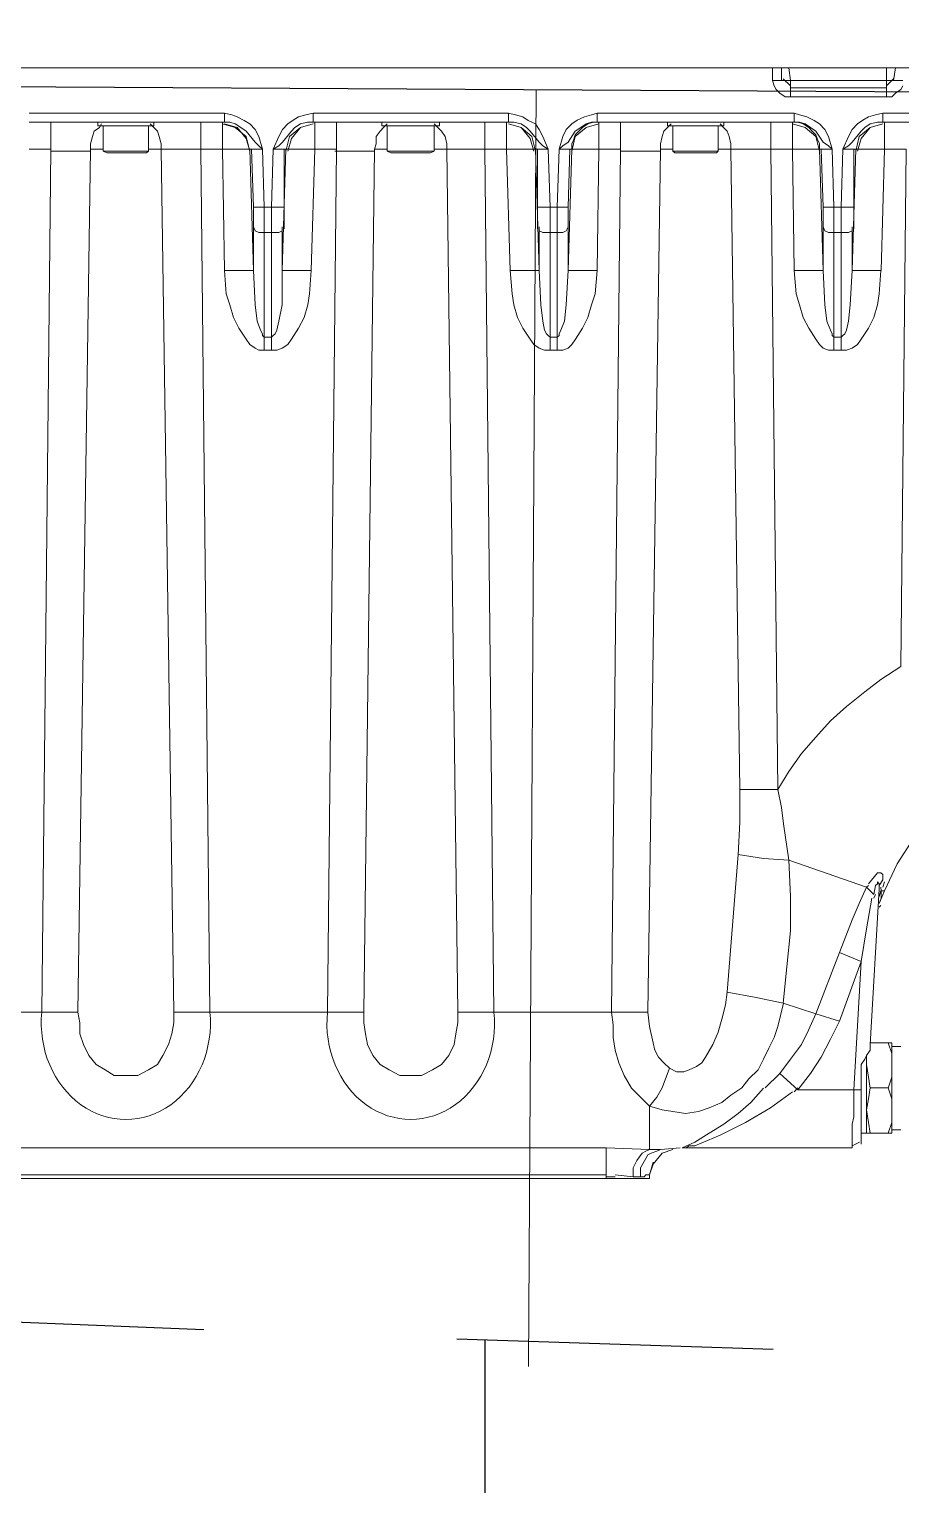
# Model space of a CAD drawing. Header units: inches. Extents: x 11 to 128, y 20 to 108.
# Drawn here: x 31.264 to 31.609, y 81.83 to 82.405 of the extents above; entities that cross this region are included whole.
import ezdxf

# ---------------------------------------------------------------- set-up
doc = ezdxf.new("R2010")
doc.units = ezdxf.units.IN
doc.header["$MEASUREMENT"] = 0
doc.linetypes.add('HIDDEN2', pattern=[0.1875, 0.125, -0.0625])
doc.layers.add('1', color=255, linetype='Continuous')
doc.layers.add('Floor', color=3, linetype='Continuous')
doc.layers.add('Dim', color=6, linetype='Continuous', lineweight=13)

# ---------------------------------------------------------------- blocks, each defined once
blk = doc.blocks.new('5')
at = {"layer": '1', "lineweight": 9}
for p, q in [((226.13977, -22.16637), (226.53352, -22.16637)), ((226.74309, -22.16637), (226.2052, -22.16637)), ((226.53034, -22.1708), (226.53034, -22.16638)), ((226.53351, -22.1708), (226.53351, -22.16638)), ((226.53606, -22.16637), (226.53669, -22.17079)), ((226.57035, -22.16637), (226.57035, -22.17079)), ((226.57352, -22.16637), (226.57288, -22.17079)), ((226.53033, -22.17079), (226.53098, -22.17271)), ((226.53351, -22.1708), (226.53034, -22.1708)), ((226.53098, -22.17271), (226.53162, -22.17398)), ((226.53162, -22.17398), (226.53288, -22.17524)), ((226.53669, -22.1708), (226.53352, -22.1708)), ((226.53415, -22.17018), (226.53669, -22.17271)), ((226.57035, -22.1708), (226.53668, -22.1708)), ((226.57035, -22.17335), (226.53668, -22.17335)), ((226.53669, -22.17651), (226.53669, -22.17079)), ((226.57289, -22.1708), (226.57034, -22.1708)), ((226.57035, -22.17271), (226.57289, -22.17018)), ((226.57035, -22.17079), (226.57035, -22.17651)), ((226.57607, -22.1708), (226.57288, -22.1708)), ((226.57353, -22.17525), (226.57542, -22.17397)), ((226.57542, -22.17397), (226.57607, -22.1727)), ((226.53288, -22.17524), (226.53479, -22.17651)), ((226.53479, -22.17651), (226.53669, -22.17651)), ((226.57035, -22.17651), (226.53668, -22.17651)), ((226.57034, -22.17652), (226.57226, -22.17652)), ((226.57226, -22.17652), (226.57353, -22.17525)), ((226.33791, -22.18224), (226.26933, -22.18224)), ((226.33791, -22.18225), (226.33791, -22.18541)), ((226.33792, -22.18223), (226.34046, -22.18286)), ((226.34046, -22.18286), (226.34236, -22.18351)), ((226.34236, -22.18351), (226.3449, -22.18478)), ((226.3449, -22.18478), (226.3468, -22.18604)), ((226.36204, -22.18477), (226.36015, -22.18603)), ((226.36396, -22.1835), (226.36204, -22.18477)), ((226.36648, -22.18287), (226.36396, -22.1835)), ((226.36903, -22.18224), (226.36648, -22.18287)), ((226.43762, -22.18224), (226.36902, -22.18224)), ((226.36903, -22.18541), (226.36903, -22.18225)), ((226.43762, -22.18225), (226.43762, -22.18541)), ((226.43763, -22.18223), (226.44015, -22.18286)), ((226.44015, -22.18286), (226.44271, -22.18351)), ((226.44271, -22.18351), (226.44461, -22.18478)), ((226.44461, -22.18478), (226.44715, -22.18604)), ((226.46177, -22.18477), (226.45985, -22.18603)), ((226.46429, -22.1835), (226.46177, -22.18477)), ((226.46684, -22.18287), (226.46429, -22.1835)), ((226.46873, -22.18224), (226.46684, -22.18287)), ((226.46873, -22.18541), (226.46873, -22.18225)), ((226.53797, -22.18224), (226.46874, -22.18224)), ((226.53797, -22.18223), (226.53987, -22.18286)), ((226.53797, -22.18225), (226.53797, -22.18541)), ((226.53987, -22.18286), (226.54241, -22.18351)), ((226.54241, -22.18351), (226.54495, -22.18478)), ((226.54495, -22.18478), (226.54685, -22.18604)), ((226.5621, -22.18477), (226.56019, -22.18603)), ((226.564, -22.1835), (226.5621, -22.18477)), ((226.56655, -22.18287), (226.564, -22.1835)), ((226.56909, -22.18224), (226.56655, -22.18287)), ((226.67006, -22.18224), (226.56909, -22.18224)), ((226.56909, -22.18541), (226.56909, -22.18225)), ((226.33791, -22.18541), (226.26933, -22.18541)), ((226.27694, -22.18541), (226.27694, -22.19494)), ((226.29219, -22.18859), (226.29158, -22.19048)), ((226.2941, -22.18732), (226.29219, -22.18859)), ((226.29282, -22.18541), (226.29282, -22.18541)), ((226.29346, -22.18541), (226.29346, -22.18667)), ((226.29346, -22.18541), (226.29346, -22.18541)), ((226.29346, -22.18667), (226.31314, -22.18667)), ((226.29473, -22.18604), (226.2941, -22.18732)), ((226.29536, -22.19557), (226.29536, -22.18667)), ((226.29536, -22.18667), (226.29536, -22.19557)), ((226.31124, -22.19557), (226.31124, -22.18667)), ((226.31124, -22.18667), (226.31124, -22.19557)), ((226.31188, -22.18604), (226.31315, -22.18732)), ((226.31315, -22.18667), (226.31315, -22.18541)), ((226.31315, -22.18541), (226.31315, -22.18541)), ((226.31315, -22.18732), (226.31442, -22.18859)), ((226.31441, -22.18541), (226.31379, -22.18541)), ((226.31442, -22.18859), (226.31505, -22.19048)), ((226.32966, -22.18541), (226.32966, -22.19494)), ((226.33727, -22.18604), (226.34173, -22.18731)), ((226.33728, -22.18541), (226.33728, -22.19494)), ((226.34235, -22.18731), (226.33791, -22.18604)), ((226.33981, -22.18541), (226.33792, -22.18541)), ((226.34171, -22.18604), (226.33981, -22.18541)), ((226.34363, -22.18731), (226.34171, -22.18604)), ((226.34173, -22.18731), (226.34554, -22.19049)), ((226.34554, -22.19112), (226.34235, -22.18731)), ((226.34555, -22.18857), (226.34363, -22.18731)), ((226.3487, -22.19239), (226.34555, -22.18857)), ((226.3468, -22.18604), (226.3487, -22.18794)), ((226.3487, -22.18794), (226.34999, -22.19049)), ((226.35825, -22.18795), (226.35698, -22.19048)), ((226.36015, -22.18603), (226.35825, -22.18795)), ((226.35825, -22.19241), (226.36142, -22.18857)), ((226.36079, -22.19048), (226.36457, -22.18732)), ((226.36142, -22.18857), (226.36269, -22.18731)), ((226.36457, -22.18732), (226.36142, -22.19112)), ((226.36269, -22.18731), (226.36457, -22.18604)), ((226.36457, -22.18604), (226.36713, -22.18541)), ((226.36457, -22.18732), (226.36903, -22.18604)), ((226.36903, -22.18604), (226.36457, -22.18732)), ((226.36713, -22.18541), (226.36903, -22.18541)), ((226.43762, -22.18541), (226.36902, -22.18541)), ((226.36967, -22.18541), (226.36967, -22.19494)), ((226.37729, -22.18541), (226.37729, -22.19494)), ((226.39255, -22.18859), (226.39124, -22.19048)), ((226.39316, -22.18541), (226.39255, -22.18541)), ((226.3938, -22.18732), (226.39255, -22.18859)), ((226.39316, -22.18541), (226.39316, -22.18667)), ((226.39316, -22.18541), (226.39316, -22.18541)), ((226.39316, -22.18667), (226.41348, -22.18667)), ((226.39507, -22.18604), (226.3938, -22.18732)), ((226.39507, -22.19557), (226.39507, -22.18667)), ((226.39507, -22.18667), (226.39507, -22.19557)), ((226.41158, -22.18604), (226.41285, -22.18732)), ((226.41158, -22.19557), (226.41158, -22.18667)), ((226.41158, -22.18667), (226.41158, -22.19557)), ((226.41285, -22.18732), (226.41413, -22.18859)), ((226.41348, -22.18667), (226.41348, -22.18541)), ((226.41348, -22.18541), (226.41348, -22.18541)), ((226.41412, -22.18541), (226.41348, -22.18541)), ((226.41413, -22.18859), (226.4154, -22.19048)), ((226.42936, -22.18541), (226.42936, -22.19494)), ((226.43699, -22.18541), (226.43699, -22.19494)), ((226.44206, -22.18731), (226.43762, -22.18604)), ((226.43762, -22.18604), (226.44206, -22.18731)), ((226.43952, -22.18541), (226.43763, -22.18541)), ((226.44207, -22.18604), (226.43952, -22.18541)), ((226.44525, -22.19112), (226.44206, -22.18731)), ((226.44206, -22.18731), (226.44587, -22.19049)), ((226.44396, -22.18731), (226.44207, -22.18604)), ((226.44525, -22.18857), (226.44396, -22.18731)), ((226.44842, -22.19239), (226.44525, -22.18857)), ((226.44715, -22.18604), (226.44842, -22.18794)), ((226.44842, -22.18794), (226.44968, -22.19049)), ((226.45794, -22.18795), (226.45668, -22.19048)), ((226.45985, -22.18603), (226.45794, -22.18795)), ((226.46112, -22.18857), (226.45858, -22.19241)), ((226.46048, -22.19177), (226.46112, -22.18986)), ((226.46302, -22.18731), (226.46112, -22.18857)), ((226.46493, -22.18732), (226.46112, -22.19048)), ((226.46112, -22.18986), (226.46239, -22.18857)), ((226.46239, -22.18857), (226.46367, -22.18731)), ((226.46494, -22.18604), (226.46302, -22.18731)), ((226.46367, -22.18731), (226.46556, -22.18604)), ((226.46937, -22.18604), (226.46493, -22.18732)), ((226.46684, -22.18541), (226.46494, -22.18604)), ((226.46556, -22.18604), (226.46746, -22.18541)), ((226.46873, -22.18541), (226.46684, -22.18541)), ((226.46746, -22.18541), (226.46873, -22.18541)), ((226.53797, -22.18541), (226.46874, -22.18541)), ((226.46937, -22.18541), (226.46937, -22.19494)), ((226.477, -22.18541), (226.477, -22.19494)), ((226.49224, -22.18859), (226.49161, -22.19048)), ((226.49351, -22.18732), (226.49224, -22.18859)), ((226.49287, -22.18541), (226.49287, -22.18541)), ((226.4935, -22.18541), (226.4935, -22.18667)), ((226.4935, -22.18541), (226.4935, -22.18541)), ((226.4935, -22.18667), (226.5132, -22.18667)), ((226.49478, -22.18604), (226.49351, -22.18732)), ((226.49541, -22.19557), (226.49541, -22.18667)), ((226.49541, -22.18667), (226.49541, -22.19557)), ((226.5113, -22.19557), (226.5113, -22.18667)), ((226.5113, -22.18667), (226.5113, -22.19557)), ((226.51193, -22.18604), (226.5132, -22.18732)), ((226.5132, -22.18732), (226.51447, -22.18859)), ((226.51321, -22.18667), (226.51321, -22.18541)), ((226.51321, -22.18541), (226.51321, -22.18541)), ((226.51447, -22.18541), (226.51384, -22.18541)), ((226.51447, -22.18859), (226.5151, -22.19048)), ((226.52971, -22.18541), (226.52971, -22.19494)), ((226.53733, -22.18541), (226.53733, -22.19494)), ((226.54177, -22.18731), (226.53733, -22.18604)), ((226.53987, -22.18541), (226.53797, -22.18541)), ((226.53797, -22.18541), (226.53924, -22.18541)), ((226.53924, -22.18541), (226.54114, -22.18604)), ((226.54177, -22.18604), (226.53987, -22.18541)), ((226.54114, -22.18604), (226.54306, -22.18731)), ((226.54368, -22.18731), (226.54177, -22.18604)), ((226.54559, -22.19049), (226.54177, -22.18731)), ((226.54306, -22.18731), (226.54433, -22.18857)), ((226.54558, -22.18857), (226.54368, -22.18731)), ((226.54433, -22.18857), (226.54558, -22.18986)), ((226.54812, -22.19239), (226.54558, -22.18857)), ((226.54558, -22.18986), (226.54622, -22.19178)), ((226.54685, -22.18604), (226.54877, -22.18794)), ((226.54877, -22.18794), (226.55004, -22.19049)), ((226.55829, -22.18795), (226.55702, -22.19048)), ((226.56019, -22.18603), (226.55829, -22.18795)), ((226.56146, -22.18857), (226.55829, -22.19241)), ((226.56083, -22.19048), (226.56465, -22.18732)), ((226.56273, -22.18731), (226.56146, -22.18857)), ((226.56465, -22.18732), (226.56146, -22.19112)), ((226.56465, -22.18604), (226.56273, -22.18731)), ((226.56717, -22.18541), (226.56465, -22.18604)), ((226.56465, -22.18732), (226.56909, -22.18604)), ((226.56909, -22.18604), (226.56465, -22.18732)), ((226.56909, -22.18541), (226.56717, -22.18541)), ((226.67006, -22.18541), (226.56909, -22.18541)), ((226.56972, -22.18541), (226.56972, -22.19494)), ((226.27694, -22.19494), (226.26933, -22.19494)), ((226.27694, -22.19493), (226.27377, -22.49781)), ((226.29092, -22.19494), (226.28648, -22.49782)), ((226.29158, -22.19048), (226.29092, -22.19303)), ((226.29092, -22.19303), (226.29092, -22.19493)), ((226.29536, -22.19494), (226.29092, -22.19494)), ((226.31568, -22.19494), (226.31124, -22.19494)), ((226.31505, -22.19048), (226.31569, -22.19303)), ((226.32012, -22.49782), (226.31568, -22.19494)), ((226.31569, -22.19303), (226.31569, -22.19493)), ((226.32966, -22.19494), (226.31569, -22.19494)), ((226.33728, -22.19494), (226.32965, -22.19494)), ((226.33283, -22.49782), (226.32966, -22.19494)), ((226.33791, -22.23746), (226.33727, -22.19494)), ((226.34679, -22.19494), (226.33727, -22.19494)), ((226.34554, -22.19049), (226.34679, -22.19557)), ((226.34679, -22.19557), (226.34554, -22.19112)), ((226.34745, -22.19494), (226.34679, -22.19494)), ((226.34808, -22.23746), (226.34679, -22.19494)), ((226.34808, -22.21526), (226.34745, -22.19494)), ((226.34745, -22.19494), (226.34808, -22.19494)), ((226.34808, -22.19494), (226.34871, -22.19494)), ((226.34999, -22.19368), (226.3487, -22.19239)), ((226.34871, -22.19494), (226.34937, -22.19494)), ((226.34937, -22.19494), (226.35125, -22.19494)), ((226.34999, -22.19049), (226.35124, -22.19494)), ((226.35124, -22.19494), (226.34999, -22.19368)), ((226.35124, -22.19494), (226.35188, -22.21526)), ((226.35505, -22.19494), (226.35442, -22.21526)), ((226.35505, -22.19494), (226.35697, -22.19494)), ((226.35698, -22.19048), (226.35506, -22.19495)), ((226.35506, -22.19494), (226.35698, -22.19367)), ((226.35697, -22.19494), (226.35824, -22.19494)), ((226.35698, -22.19367), (226.35825, -22.19241)), ((226.35824, -22.23746), (226.35951, -22.19494)), ((226.35824, -22.19494), (226.35889, -22.19494)), ((226.35951, -22.19494), (226.35888, -22.19494)), ((226.35888, -22.21526), (226.35888, -22.19494)), ((226.3595, -22.19556), (226.36079, -22.19048)), ((226.35951, -22.19494), (226.36966, -22.19494)), ((226.36142, -22.19112), (226.36015, -22.19556)), ((226.36967, -22.19494), (226.36839, -22.23746)), ((226.37729, -22.19494), (226.36966, -22.19494)), ((226.37729, -22.19493), (226.37412, -22.49781)), ((226.39062, -22.19494), (226.38681, -22.49782)), ((226.39124, -22.19303), (226.39062, -22.19493)), ((226.39507, -22.19494), (226.39062, -22.19494)), ((226.39124, -22.19048), (226.39124, -22.19303)), ((226.41603, -22.19494), (226.41159, -22.19494)), ((226.4154, -22.19048), (226.41602, -22.19303)), ((226.41602, -22.19303), (226.41602, -22.19493)), ((226.42936, -22.19494), (226.41602, -22.19494)), ((226.41984, -22.49782), (226.41603, -22.19494)), ((226.43699, -22.19494), (226.42936, -22.19494)), ((226.43253, -22.49782), (226.42936, -22.19494)), ((226.43826, -22.23746), (226.43699, -22.19494)), ((226.44716, -22.19494), (226.43699, -22.19494)), ((226.44652, -22.19557), (226.44525, -22.19112)), ((226.44587, -22.19049), (226.44716, -22.19557)), ((226.44778, -22.19494), (226.44715, -22.19494)), ((226.44843, -22.23746), (226.44716, -22.19494)), ((226.44778, -22.21526), (226.44778, -22.19494)), ((226.44778, -22.19494), (226.44778, -22.19494)), ((226.44778, -22.19494), (226.44842, -22.19494)), ((226.44968, -22.19368), (226.44842, -22.19239)), ((226.44842, -22.19494), (226.4497, -22.19494)), ((226.44968, -22.19049), (226.45159, -22.19494)), ((226.45159, -22.19494), (226.44968, -22.19368)), ((226.4497, -22.19494), (226.45159, -22.19494)), ((226.45159, -22.19494), (226.45224, -22.21526)), ((226.45542, -22.19494), (226.45477, -22.21526)), ((226.45668, -22.19048), (226.45541, -22.19495)), ((226.45668, -22.19367), (226.45541, -22.19494)), ((226.45541, -22.19494), (226.45731, -22.19494)), ((226.45858, -22.19241), (226.45668, -22.19367)), ((226.45731, -22.19494), (226.45793, -22.19494)), ((226.45793, -22.19494), (226.45858, -22.19494)), ((226.45858, -22.23746), (226.45985, -22.19494)), ((226.45858, -22.21526), (226.45921, -22.19494)), ((226.45858, -22.19494), (226.45922, -22.19494)), ((226.45985, -22.19494), (226.45921, -22.19494)), ((226.46112, -22.19048), (226.45985, -22.19556)), ((226.45985, -22.19302), (226.46048, -22.19177)), ((226.45985, -22.19494), (226.45985, -22.19302)), ((226.45985, -22.19494), (226.46938, -22.19494)), ((226.46937, -22.19494), (226.46873, -22.23746)), ((226.477, -22.19494), (226.46937, -22.19494)), ((226.477, -22.19493), (226.47383, -22.49781)), ((226.49097, -22.19494), (226.48653, -22.49782)), ((226.49161, -22.19048), (226.49097, -22.19303)), ((226.49097, -22.19303), (226.49097, -22.19493)), ((226.49541, -22.19494), (226.49097, -22.19494)), ((226.51573, -22.19494), (226.51129, -22.19494)), ((226.5151, -22.19048), (226.51574, -22.19303)), ((226.5189, -22.41972), (226.51573, -22.19494)), ((226.51574, -22.19303), (226.51574, -22.19493)), ((226.51574, -22.19494), (226.52971, -22.19494)), ((226.53733, -22.19494), (226.5297, -22.19494)), ((226.52971, -22.19494), (226.53225, -22.41972)), ((226.53797, -22.23746), (226.53732, -22.19494)), ((226.54686, -22.19494), (226.53733, -22.19494)), ((226.54686, -22.19557), (226.54559, -22.19049)), ((226.54622, -22.19178), (226.54685, -22.19302)), ((226.54685, -22.19302), (226.54685, -22.19494)), ((226.54749, -22.19494), (226.54686, -22.19494)), ((226.54812, -22.23746), (226.54686, -22.19494)), ((226.54811, -22.21526), (226.54749, -22.19494)), ((226.54749, -22.19494), (226.54811, -22.19494)), ((226.54811, -22.19494), (226.54876, -22.19494)), ((226.55004, -22.19368), (226.54812, -22.19239)), ((226.54876, -22.19494), (226.5494, -22.19494)), ((226.5494, -22.19494), (226.55132, -22.19494)), ((226.55004, -22.19049), (226.55131, -22.19494)), ((226.55131, -22.19494), (226.55004, -22.19368)), ((226.55131, -22.19494), (226.55194, -22.21526)), ((226.5551, -22.19494), (226.55448, -22.21526)), ((226.55702, -22.19048), (226.5551, -22.19495)), ((226.55702, -22.19367), (226.5551, -22.19494)), ((226.55511, -22.19494), (226.55702, -22.19494)), ((226.55829, -22.19241), (226.55702, -22.19367)), ((226.55702, -22.19494), (226.55828, -22.19494)), ((226.55828, -22.19494), (226.55892, -22.19494)), ((226.55829, -22.23746), (226.55956, -22.19494)), ((226.55956, -22.19494), (226.55891, -22.19494)), ((226.55892, -22.21526), (226.55892, -22.19494)), ((226.55956, -22.19556), (226.56083, -22.19048)), ((226.55956, -22.19494), (226.56971, -22.19494)), ((226.56146, -22.19112), (226.56019, -22.19556)), ((226.56972, -22.19494), (226.56845, -22.23746)), ((226.57734, -22.19494), (226.56971, -22.19494)), ((226.57542, -22.37655), (226.57734, -22.19494)), ((226.29091, -22.19557), (226.27695, -22.19557)), ((226.31124, -22.19557), (226.29535, -22.19557)), ((226.29664, -22.19619), (226.29537, -22.19556)), ((226.3106, -22.19619), (226.29663, -22.19619)), ((226.31124, -22.19556), (226.3106, -22.19619)), ((226.39062, -22.19557), (226.37665, -22.19557)), ((226.39634, -22.19619), (226.39507, -22.19556)), ((226.41158, -22.19557), (226.39507, -22.19557)), ((226.41032, -22.19619), (226.39634, -22.19619)), ((226.41158, -22.19556), (226.41032, -22.19619)), ((226.49097, -22.19557), (226.477, -22.19557)), ((226.49605, -22.19619), (226.4954, -22.19556)), ((226.5113, -22.19557), (226.49542, -22.19557)), ((226.51065, -22.19619), (226.49606, -22.19619)), ((226.5113, -22.19556), (226.51065, -22.19619)), ((226.35189, -22.21526), (226.34807, -22.21526)), ((226.34808, -22.22284), (226.34808, -22.21526)), ((226.35442, -22.21526), (226.35188, -22.21526)), ((226.35189, -22.22478), (226.35189, -22.21525)), ((226.35888, -22.21526), (226.35442, -22.21526)), ((226.35442, -22.21526), (226.35442, -22.22479)), ((226.35888, -22.22285), (226.35888, -22.21526)), ((226.44778, -22.22284), (226.44778, -22.21526)), ((226.45224, -22.21526), (226.44778, -22.21526)), ((226.45224, -22.22478), (226.45224, -22.21525)), ((226.45477, -22.21526), (226.45225, -22.21526)), ((226.45858, -22.21526), (226.45477, -22.21526)), ((226.45477, -22.21526), (226.45477, -22.22479)), ((226.45858, -22.22285), (226.45858, -22.21526)), ((226.55194, -22.21526), (226.54811, -22.21526)), ((226.54812, -22.22284), (226.54812, -22.21526)), ((226.55448, -22.21526), (226.55193, -22.21526)), ((226.55194, -22.22478), (226.55194, -22.21525)), ((226.55892, -22.21526), (226.55448, -22.21526)), ((226.55448, -22.21526), (226.55448, -22.22479)), ((226.55892, -22.22285), (226.55892, -22.21526)), ((226.3487, -22.22353), (226.34807, -22.2222)), ((226.34808, -22.22221), (226.34808, -22.23747)), ((226.34997, -22.22414), (226.3487, -22.22353)), ((226.35189, -22.22414), (226.34997, -22.22414)), ((226.35188, -22.22414), (226.35442, -22.22414)), ((226.35189, -22.26542), (226.35189, -22.22414)), ((226.35442, -22.22414), (226.35442, -22.26542)), ((226.35442, -22.22414), (226.35697, -22.22414)), ((226.35697, -22.22414), (226.35824, -22.22353)), ((226.35824, -22.23746), (226.35824, -22.2222)), ((226.35824, -22.22353), (226.35824, -22.2222)), ((226.44843, -22.22353), (226.44843, -22.2222)), ((226.44843, -22.22221), (226.44843, -22.23747)), ((226.44968, -22.22414), (226.44843, -22.22353)), ((226.45224, -22.22414), (226.44968, -22.22414)), ((226.45224, -22.26542), (226.45224, -22.22414)), ((226.45225, -22.22414), (226.45477, -22.22414)), ((226.45477, -22.22414), (226.45477, -22.26542)), ((226.45477, -22.22414), (226.45669, -22.22414)), ((226.45669, -22.22414), (226.45794, -22.22353)), ((226.45794, -22.22353), (226.45858, -22.2222)), ((226.45858, -22.23746), (226.45858, -22.2222)), ((226.54877, -22.22353), (226.54811, -22.2222)), ((226.54812, -22.22221), (226.54812, -22.23747)), ((226.55004, -22.22414), (226.54877, -22.22353)), ((226.55194, -22.22414), (226.55004, -22.22414)), ((226.55193, -22.22414), (226.55448, -22.22414)), ((226.55194, -22.26542), (226.55194, -22.22414)), ((226.55448, -22.22414), (226.55448, -22.26542)), ((226.55448, -22.22414), (226.55702, -22.22414)), ((226.55702, -22.22414), (226.55829, -22.22353)), ((226.55828, -22.23746), (226.55828, -22.2222)), ((226.55829, -22.22353), (226.55829, -22.2222)), ((226.33856, -22.24572), (226.33791, -22.23746)), ((226.33791, -22.23746), (226.34808, -22.23746)), ((226.34808, -22.23746), (226.34871, -22.24954)), ((226.36839, -22.23746), (226.35824, -22.23746)), ((226.35824, -22.23747), (226.35824, -22.24954)), ((226.36778, -22.24571), (226.36839, -22.23746)), ((226.43889, -22.24572), (226.43826, -22.23746)), ((226.44843, -22.23746), (226.43826, -22.23746)), ((226.44905, -22.24954), (226.44843, -22.23746)), ((226.45858, -22.23747), (226.45794, -22.24954)), ((226.46873, -22.23746), (226.45858, -22.23746)), ((226.46811, -22.24571), (226.46874, -22.23746)), ((226.54812, -22.23746), (226.53796, -22.23746)), ((226.53861, -22.24572), (226.53797, -22.23746)), ((226.54876, -22.24954), (226.54812, -22.23746)), ((226.55829, -22.23747), (226.55765, -22.24954)), ((226.56844, -22.23746), (226.55829, -22.23746)), ((226.56782, -22.24571), (226.56844, -22.23746)), ((226.33981, -22.24954), (226.33856, -22.24572)), ((226.36714, -22.24954), (226.36778, -22.24571)), ((226.43953, -22.24954), (226.43889, -22.24572)), ((226.46684, -22.24954), (226.46811, -22.24571)), ((226.53986, -22.24954), (226.53861, -22.24572)), ((226.56717, -22.24954), (226.56782, -22.24571)), ((226.3411, -22.25395), (226.33981, -22.24954)), ((226.34871, -22.24954), (226.34935, -22.25525)), ((226.35824, -22.24954), (226.35697, -22.25524)), ((226.36587, -22.25395), (226.36714, -22.24954)), ((226.4408, -22.25395), (226.43953, -22.24954)), ((226.44968, -22.25525), (226.44905, -22.24954)), ((226.45794, -22.24954), (226.45731, -22.25524)), ((226.46555, -22.25395), (226.46684, -22.24954)), ((226.54114, -22.25395), (226.53986, -22.24954)), ((226.54941, -22.25525), (226.54876, -22.24954)), ((226.55765, -22.24954), (226.55702, -22.25524)), ((226.56592, -22.25395), (226.56717, -22.24954)), ((226.343, -22.25778), (226.3411, -22.25395)), ((226.34935, -22.25525), (226.35061, -22.25842)), ((226.35697, -22.25524), (226.35634, -22.25842)), ((226.36395, -22.25778), (226.36587, -22.25395)), ((226.4427, -22.25778), (226.4408, -22.25395)), ((226.45034, -22.25842), (226.44968, -22.25525)), ((226.45731, -22.25524), (226.45604, -22.25842)), ((226.46365, -22.25778), (226.46555, -22.25395)), ((226.54305, -22.25778), (226.54114, -22.25395)), ((226.55066, -22.25842), (226.54941, -22.25525)), ((226.55702, -22.25524), (226.55639, -22.25842)), ((226.564, -22.25778), (226.56592, -22.25395)), ((226.34554, -22.26162), (226.343, -22.25778)), ((226.3468, -22.2635), (226.34554, -22.26162)), ((226.35061, -22.25842), (226.35123, -22.2597)), ((226.35123, -22.2597), (226.35123, -22.26033)), ((226.35123, -22.26033), (226.3519, -22.26094)), ((226.35442, -22.26095), (226.35188, -22.26095)), ((226.35505, -22.26034), (226.35442, -22.26095)), ((226.3557, -22.25968), (226.35505, -22.26034)), ((226.35634, -22.25842), (226.3557, -22.25968)), ((226.36014, -22.2635), (226.36141, -22.2616)), ((226.36141, -22.2616), (226.36395, -22.25778)), ((226.44524, -22.26162), (226.4427, -22.25778)), ((226.44652, -22.2635), (226.44524, -22.26162)), ((226.45095, -22.2597), (226.45034, -22.25842)), ((226.4516, -22.26033), (226.45095, -22.2597)), ((226.45224, -22.26094), (226.4516, -22.26033)), ((226.45477, -22.26095), (226.45225, -22.26095)), ((226.45542, -22.26034), (226.45477, -22.26095)), ((226.45604, -22.25842), (226.45542, -22.25968)), ((226.45542, -22.25968), (226.45542, -22.26034)), ((226.45986, -22.2635), (226.46113, -22.2616)), ((226.46113, -22.2616), (226.46365, -22.25778)), ((226.54559, -22.26162), (226.54305, -22.25778)), ((226.54685, -22.2635), (226.54559, -22.26162)), ((226.5513, -22.2597), (226.55066, -22.25842)), ((226.5513, -22.26033), (226.5513, -22.2597)), ((226.55195, -22.26094), (226.5513, -22.26033)), ((226.55448, -22.26095), (226.55193, -22.26095)), ((226.5551, -22.26034), (226.55448, -22.26095)), ((226.55575, -22.25968), (226.5551, -22.26034)), ((226.55639, -22.25842), (226.55575, -22.25968)), ((226.56019, -22.2635), (226.56146, -22.2616)), ((226.56146, -22.2616), (226.564, -22.25778)), ((226.34869, -22.26478), (226.3468, -22.2635)), ((226.34998, -22.26541), (226.34869, -22.26478)), ((226.35188, -22.26541), (226.34998, -22.26541)), ((226.35442, -22.26542), (226.35188, -22.26542)), ((226.35442, -22.26542), (226.35634, -22.26542)), ((226.35634, -22.26542), (226.35824, -22.26478)), ((226.35824, -22.26478), (226.36014, -22.2635)), ((226.44843, -22.26478), (226.44652, -22.2635)), ((226.45033, -22.26541), (226.44843, -22.26478)), ((226.45225, -22.26541), (226.45033, -22.26541)), ((226.45477, -22.26542), (226.45225, -22.26542)), ((226.45477, -22.26542), (226.45669, -22.26542)), ((226.45669, -22.26542), (226.45858, -22.26478)), ((226.45858, -22.26478), (226.45986, -22.2635)), ((226.54812, -22.26478), (226.54685, -22.2635)), ((226.55004, -22.26541), (226.54812, -22.26478)), ((226.55193, -22.26541), (226.55004, -22.26541)), ((226.55448, -22.26542), (226.55193, -22.26542)), ((226.55448, -22.26542), (226.55639, -22.26542)), ((226.55639, -22.26542), (226.55829, -22.26478)), ((226.55829, -22.26478), (226.56019, -22.2635)), ((226.56844, -22.38102), (226.57542, -22.37655)), ((226.56273, -22.38542), (226.56844, -22.38102)), ((226.55639, -22.39052), (226.56273, -22.38542)), ((226.55066, -22.39558), (226.55639, -22.39052)), ((226.54559, -22.4013), (226.55066, -22.39558)), ((226.54051, -22.40703), (226.54559, -22.4013)), ((226.53606, -22.41337), (226.54051, -22.40703)), ((226.53225, -22.41972), (226.53606, -22.41337)), ((226.5189, -22.43114), (226.5189, -22.41972)), ((226.51891, -22.41971), (226.53225, -22.41971)), ((226.53224, -22.41971), (226.53352, -22.42606)), ((226.53352, -22.42606), (226.53416, -22.43177)), ((226.51828, -22.44257), (226.5189, -22.43114)), ((226.53416, -22.43177), (226.53606, -22.44448)), ((226.57417, -22.44573), (226.57987, -22.43688)), ((226.51447, -22.49084), (226.51828, -22.44256)), ((226.51828, -22.44256), (226.52718, -22.44387)), ((226.52718, -22.44387), (226.53606, -22.44448)), ((226.53606, -22.44448), (226.53669, -22.45721)), ((226.53606, -22.44448), (226.56337, -22.45401)), ((226.56717, -22.44892), (226.564, -22.45276)), ((226.56782, -22.44892), (226.56717, -22.44892)), ((226.56844, -22.44892), (226.56782, -22.44892)), ((226.56909, -22.44958), (226.56844, -22.44892)), ((226.56909, -22.45145), (226.56909, -22.44958)), ((226.56971, -22.45526), (226.57417, -22.44573)), ((226.56337, -22.45401), (226.56083, -22.45972)), ((226.56592, -22.45656), (226.56337, -22.45401)), ((226.564, -22.45337), (226.56338, -22.454)), ((226.56782, -22.45465), (226.56465, -22.50925)), ((226.56655, -22.45336), (226.5659, -22.45656)), ((226.56718, -22.45275), (226.56655, -22.45336)), ((226.56782, -22.45275), (226.56718, -22.45209)), ((226.56718, -22.45209), (226.56718, -22.45275)), ((226.56781, -22.4572), (226.56844, -22.45526)), ((226.56782, -22.45337), (226.56909, -22.45145)), ((226.56782, -22.45336), (226.56782, -22.45275)), ((226.56782, -22.45465), (226.56782, -22.45336)), ((226.56782, -22.45464), (226.56782, -22.45337)), ((226.56782, -22.45526), (226.56782, -22.45465)), ((226.56782, -22.45973), (226.56971, -22.45526)), ((226.56844, -22.45401), (226.56845, -22.45526)), ((226.56844, -22.45526), (226.56908, -22.45526)), ((226.56845, -22.45526), (226.56845, -22.45781)), ((226.56908, -22.45526), (226.56971, -22.45526)), ((226.56972, -22.45209), (226.56909, -22.45401)), ((226.53669, -22.45721), (226.53669, -22.46927)), ((226.56083, -22.45972), (226.55829, -22.46543)), ((226.56528, -22.45782), (226.56337, -22.46863)), ((226.56654, -22.45656), (226.56592, -22.45782)), ((226.56844, -22.46037), (226.56781, -22.46098)), ((226.56845, -22.45781), (226.56782, -22.45973)), ((226.55829, -22.46543), (226.55383, -22.47688)), ((226.53669, -22.46927), (226.53541, -22.48194)), ((226.56337, -22.46863), (226.56147, -22.48006)), ((226.55384, -22.47688), (226.54558, -22.49844)), ((226.56147, -22.48004), (226.55384, -22.47688)), ((226.56147, -22.48005), (226.55384, -22.50098)), ((226.55892, -22.52513), (226.56146, -22.48004)), ((226.53541, -22.48194), (226.53414, -22.49465)), ((226.51383, -22.49531), (226.51446, -22.49084)), ((226.52464, -22.49275), (226.51447, -22.49084)), ((226.51256, -22.50037), (226.51383, -22.49531)), ((226.53414, -22.49465), (226.52464, -22.49275)), ((226.53416, -22.49464), (226.53224, -22.5029)), ((226.53414, -22.49465), (226.54559, -22.49846)), ((226.23249, -22.49781), (226.27378, -22.49781)), ((226.27378, -22.49781), (226.28648, -22.49781)), ((226.28648, -22.49782), (226.2871, -22.50162)), ((226.2871, -22.50162), (226.2871, -22.50545)), ((226.3195, -22.50545), (226.32012, -22.50162)), ((226.32012, -22.50162), (226.32012, -22.49782)), ((226.32013, -22.49781), (226.33282, -22.49781)), ((226.33283, -22.49781), (226.37413, -22.49781)), ((226.37413, -22.49781), (226.38681, -22.49781)), ((226.38681, -22.49782), (226.38681, -22.50162)), ((226.38681, -22.50162), (226.38745, -22.50545)), ((226.4192, -22.50545), (226.41984, -22.50162)), ((226.41983, -22.49781), (226.43253, -22.49781)), ((226.41984, -22.50162), (226.41984, -22.49782)), ((226.43254, -22.49781), (226.47383, -22.49781)), ((226.47383, -22.49781), (226.48653, -22.49781)), ((226.47383, -22.49781), (226.47445, -22.50228)), ((226.48653, -22.49782), (226.48717, -22.5029)), ((226.51131, -22.50482), (226.51256, -22.50037)), ((226.54559, -22.49845), (226.54304, -22.50416)), ((226.55384, -22.50098), (226.54559, -22.49845)), ((226.55384, -22.50098), (226.55067, -22.50735)), ((226.2871, -22.50545), (226.28838, -22.50925)), ((226.31823, -22.50925), (226.3195, -22.50545)), ((226.38745, -22.50545), (226.38809, -22.50925)), ((226.41857, -22.50925), (226.4192, -22.50545)), ((226.47445, -22.50228), (226.47445, -22.50671)), ((226.47445, -22.50671), (226.4751, -22.51116)), ((226.48717, -22.5029), (226.48844, -22.50861)), ((226.50939, -22.50925), (226.51131, -22.50482)), ((226.53099, -22.5067), (226.52907, -22.51051)), ((226.53224, -22.5029), (226.53099, -22.5067)), ((226.54304, -22.50416), (226.5405, -22.50925)), ((226.28838, -22.50925), (226.29027, -22.51306)), ((226.31633, -22.51306), (226.31823, -22.50925)), ((226.38809, -22.50925), (226.38999, -22.51306)), ((226.41667, -22.51306), (226.41857, -22.50925)), ((226.4751, -22.51116), (226.47637, -22.5156)), ((226.48844, -22.50861), (226.48907, -22.51114)), ((226.48907, -22.51114), (226.49032, -22.5137)), ((226.50685, -22.5137), (226.50939, -22.50925)), ((226.52907, -22.51051), (226.52717, -22.51435)), ((226.5405, -22.50925), (226.53669, -22.51435)), ((226.55067, -22.50735), (226.54748, -22.5137)), ((226.56338, -22.51308), (226.56464, -22.51116)), ((226.56464, -22.51116), (226.56464, -22.50924)), ((226.57226, -22.50862), (226.56465, -22.50862)), ((226.571, -22.50862), (226.57225, -22.51242)), ((226.57226, -22.54037), (226.57226, -22.50862)), ((226.57226, -22.50988), (226.57542, -22.50988)), ((226.29027, -22.51306), (226.29282, -22.51625)), ((226.29282, -22.51625), (226.296, -22.51814)), ((226.31124, -22.51814), (226.31441, -22.51625)), ((226.31441, -22.51625), (226.31633, -22.51306)), ((226.38999, -22.51306), (226.39255, -22.51625)), ((226.39255, -22.51625), (226.3957, -22.51814)), ((226.41094, -22.51814), (226.41411, -22.51625)), ((226.41411, -22.51625), (226.41667, -22.51306)), ((226.47637, -22.5156), (226.47827, -22.52005)), ((226.49032, -22.5137), (226.49224, -22.51559)), ((226.49224, -22.51559), (226.49414, -22.51751)), ((226.50114, -22.51814), (226.50366, -22.51688)), ((226.50366, -22.51688), (226.50558, -22.51559)), ((226.50558, -22.51559), (226.50685, -22.5137)), ((226.52717, -22.51435), (226.52527, -22.51812)), ((226.53669, -22.51435), (226.53289, -22.51943)), ((226.54748, -22.5137), (226.54369, -22.51943)), ((226.56147, -22.51624), (226.56274, -22.51434)), ((226.56147, -22.54418), (226.56147, -22.51624)), ((226.56274, -22.51434), (226.56338, -22.51308)), ((226.56337, -22.51307), (226.56337, -22.51623)), ((226.56337, -22.54037), (226.56337, -22.51368)), ((226.56337, -22.51624), (226.564, -22.52069)), ((226.57225, -22.51242), (226.57225, -22.51623)), ((226.57226, -22.51624), (226.57226, -22.52069)), ((226.296, -22.51814), (226.29917, -22.52004)), ((226.29917, -22.52004), (226.30361, -22.52004)), ((226.30361, -22.52004), (226.30745, -22.52004)), ((226.30745, -22.52004), (226.31124, -22.51814)), ((226.3957, -22.51814), (226.39952, -22.52004)), ((226.39952, -22.52004), (226.40333, -22.52004)), ((226.40333, -22.52004), (226.40715, -22.52004)), ((226.40715, -22.52004), (226.41094, -22.51814)), ((226.47827, -22.52005), (226.48081, -22.52448)), ((226.49414, -22.51751), (226.4916, -22.52447)), ((226.49414, -22.51751), (226.4967, -22.51878)), ((226.4967, -22.51878), (226.49922, -22.51878)), ((226.49922, -22.51878), (226.50114, -22.51814)), ((226.52209, -22.52131), (226.51954, -22.52447)), ((226.52527, -22.51812), (226.52209, -22.52131)), ((226.52781, -22.52447), (226.53288, -22.51944)), ((226.53288, -22.51943), (226.53924, -22.52514)), ((226.54369, -22.51943), (226.53924, -22.52514)), ((226.564, -22.52069), (226.56465, -22.52448)), ((226.57226, -22.52069), (226.571, -22.52448)), ((226.48081, -22.52448), (226.48398, -22.52766)), ((226.4916, -22.52447), (226.4897, -22.52765)), ((226.51573, -22.52704), (226.51256, -22.52957)), ((226.51954, -22.52447), (226.51573, -22.52704)), ((226.52274, -22.52958), (226.52718, -22.52448)), ((226.53733, -22.52577), (226.5297, -22.53146)), ((226.53797, -22.52577), (226.53924, -22.52446)), ((226.53924, -22.52513), (226.55891, -22.52513)), ((226.56146, -22.52513), (226.55892, -22.52513)), ((226.55893, -22.52513), (226.55893, -22.53464)), ((226.56464, -22.52447), (226.564, -22.52829)), ((226.571, -22.52447), (226.56464, -22.52447)), ((226.57225, -22.52829), (226.571, -22.52447)), ((226.48398, -22.52766), (226.48717, -22.53082)), ((226.49161, -22.53214), (226.48717, -22.53084)), ((226.48717, -22.53084), (226.48717, -22.5461)), ((226.4897, -22.52765), (226.48718, -22.53084)), ((226.49541, -22.53275), (226.49161, -22.53214)), ((226.50812, -22.53145), (226.50431, -22.53275)), ((226.51256, -22.52957), (226.50812, -22.53145)), ((226.51828, -22.53339), (226.52274, -22.52958)), ((226.5297, -22.53146), (226.52082, -22.53658)), ((226.564, -22.52829), (226.56337, -22.53213)), ((226.56337, -22.53213), (226.564, -22.53657)), ((226.57225, -22.53213), (226.57225, -22.52829)), ((226.57225, -22.53657), (226.57225, -22.53213)), ((226.49986, -22.53339), (226.49541, -22.53275)), ((226.50431, -22.53275), (226.49986, -22.53339)), ((226.50812, -22.54037), (226.51321, -22.53719)), ((226.52082, -22.53658), (226.51194, -22.54101)), ((226.51321, -22.53719), (226.51828, -22.53339)), ((226.55893, -22.53464), (226.55828, -22.53719)), ((226.55828, -22.53719), (226.55828, -22.54545)), ((226.564, -22.53657), (226.56464, -22.54037)), ((226.571, -22.54037), (226.57225, -22.53657)), ((226.50304, -22.54353), (226.50812, -22.54037)), ((226.51194, -22.54101), (226.50304, -22.54483)), ((226.56147, -22.54037), (226.56338, -22.54037)), ((226.56338, -22.54037), (226.57225, -22.54037)), ((226.57226, -22.53911), (226.57542, -22.53911)), ((225.7873, -22.54545), (226.47192, -22.54545)), ((226.47192, -22.55498), (226.47192, -22.54545)), ((226.47192, -22.54545), (226.48718, -22.54608)), ((226.48272, -22.54991), (226.48462, -22.54733)), ((226.48462, -22.54733), (226.48589, -22.5467)), ((226.48589, -22.5467), (226.48718, -22.54609)), ((226.48653, -22.54799), (226.4878, -22.54733)), ((226.48717, -22.54609), (226.49096, -22.54609)), ((226.4878, -22.54733), (226.4897, -22.5467)), ((226.4916, -22.54735), (226.48845, -22.55117)), ((226.4897, -22.5467), (226.49097, -22.54609)), ((226.49097, -22.54609), (226.49795, -22.54546)), ((226.49541, -22.54609), (226.4916, -22.54735)), ((226.49858, -22.54545), (226.50304, -22.54353)), ((226.49859, -22.54545), (226.49859, -22.54545)), ((226.49859, -22.54545), (226.49986, -22.54545)), ((226.49859, -22.54545), (226.49859, -22.54545)), ((226.49986, -22.54545), (226.49986, -22.54545)), ((226.50114, -22.54483), (226.49987, -22.54546)), ((226.55828, -22.54545), (226.49987, -22.54545)), ((226.50239, -22.54483), (226.50114, -22.54483)), ((226.50304, -22.54483), (226.50239, -22.54483)), ((226.55828, -22.54483), (226.56084, -22.54353)), ((226.48145, -22.55246), (226.48272, -22.54991)), ((226.48145, -22.55562), (226.48145, -22.55246)), ((226.48398, -22.55246), (226.4859, -22.54927)), ((226.48398, -22.55562), (226.48398, -22.55246)), ((226.4859, -22.54927), (226.48653, -22.54799)), ((226.48844, -22.55051), (226.48717, -22.55498)), ((226.48845, -22.55117), (226.48717, -22.55498)), ((225.71427, -22.55624), (226.48717, -22.55624)), ((225.7873, -22.55498), (226.47192, -22.55498)), ((226.47192, -22.55624), (226.47192, -22.55497)), ((226.47509, -22.55562), (226.47192, -22.55562)), ((226.47509, -22.55498), (226.48145, -22.55562)), ((226.48145, -22.55562), (226.48398, -22.55562)), ((226.48398, -22.55562), (226.48527, -22.55562)), ((226.48527, -22.55562), (226.48589, -22.55498)), ((226.48589, -22.55498), (226.48654, -22.55498)), ((226.48654, -22.55498), (226.48716, -22.55498)), ((226.48717, -22.55624), (226.48717, -22.55497))]:
    blk.add_line(p, q, dxfattribs=at)
for centre, major_axis, start_param, end_param in [((226.3033, -22.50154), (0, 0.03399), 1.460829, 4.822357), ((226.40333, -22.50184), (0, 0.03366), 1.450967, 4.832219)]:
    blk.add_ellipse(centre, major_axis=major_axis, ratio=0.874097, start_param=start_param, end_param=end_param, dxfattribs=at)

msp = doc.modelspace()

# ---------------------------------------------------------------- linework, layer by layer
msp.add_line((32.08342, 82.37773), (30.18636, 82.38892))
msp.add_open_spline([(18.80527, 84.67695), (20.02879, 84.15716), (22.00001, 83.28056), (26.13586, 81.6811), (29.86669, 80.9072), (34.92488, 80.9072), (38.64477, 80.92251), (41.12414, 80.90707)], degree=3, knots=[0, 0, 0, 0, 3.550687, 7.088547, 10.454406, 13.763203, 20.376363, 20.376363, 20.376363, 20.376363])
msp.add_open_spline([(18.80527, 84.67695), (20.02879, 84.15716), (22.00001, 83.28056), (26.13586, 81.6811), (29.86669, 80.9072), (34.92488, 80.9072), (38.64477, 80.92251), (41.12414, 80.90707)], degree=3, knots=[0, 0, 0, 0, 3.550687, 7.088547, 10.454406, 13.763203, 20.376363, 20.376363, 20.376363, 20.376363])
at = {"linetype": 'HIDDEN2'}
msp.add_open_spline([(28.96957, 82.10618), (29.2842, 82.05802), (30.70752, 81.87713), (32.16465, 81.86324), (33.29784, 81.86345)], degree=3, knots=[9.608878, 9.608878, 9.608878, 9.608878, 10.454406, 13.444137, 13.444137, 13.444137, 13.444137], dxfattribs=at)
at = {"layer": 'Dim'}
msp.add_line((31.46168, 81.87717), (31.46478, 82.38138), dxfattribs=at)
at = {"layer": 'Floor'}
msp.add_line((31.44457, 80.93277), (31.44457, 81.88764), dxfattribs=at)

# ---------------------------------------------------------------- block references
at = {"layer": 'Dim', "xscale": 1.125, "yscale": 1.125, "zscale": 1.125}
msp.add_blockref('5', (-223.28855, 107.32721), dxfattribs=at)

doc.saveas('drawing.dxf')
